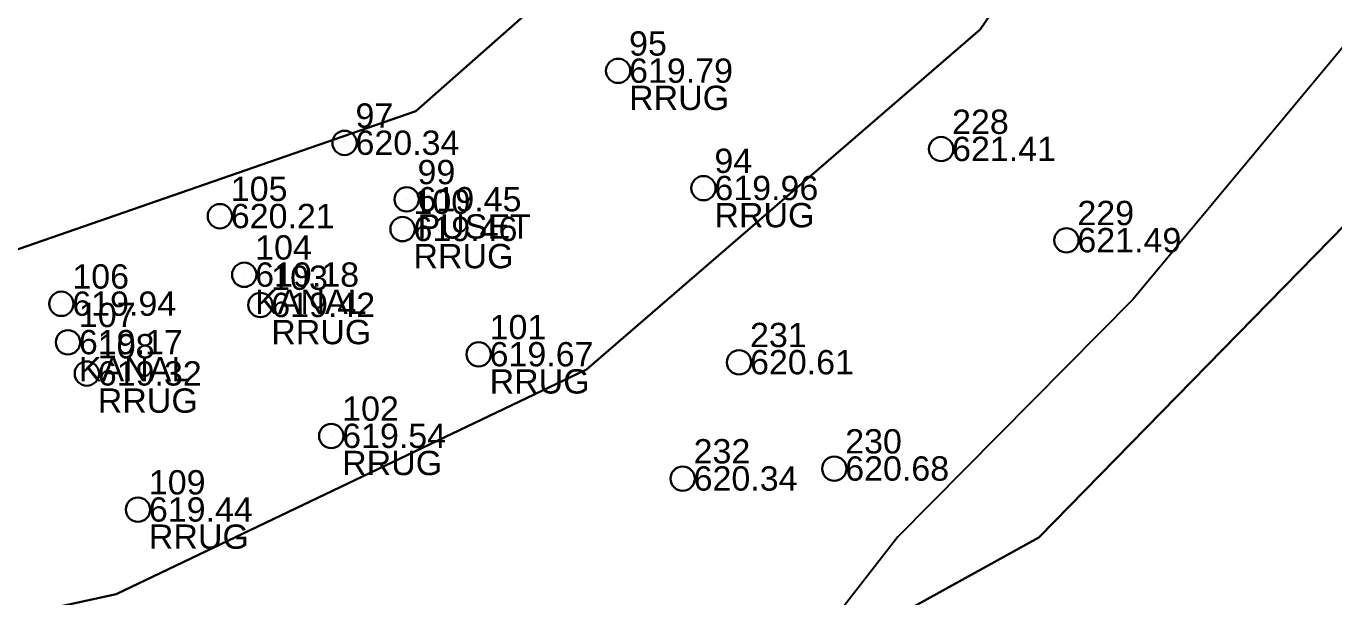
# Model space of a CAD drawing. Header units: metres. Extents: x 7508000 to 7510589, y 4725804 to 4728000.
# Drawn here: x 7509474.2 to 7509528, y 4726964.2 to 4726987.6 of the extents above; entities that cross this region are included whole.
import ezdxf

# ---------------------------------------------------------------- set-up
doc = ezdxf.new("R2010")
doc.units = ezdxf.units.M
for name, color, linetype in [('_KOCKA', 5, 'Continuous'), ('OBILIQ_PAR_PARCELGEOM_ILI', 7, 'Continuous'), ('Orotofoto 2018', 7, 'Continuous'), ('Parcela Baze', 7, 'Continuous'), ('V-NODE', 1, 'Continuous'), ('V-NODE-TEXT', 11, 'Continuous')]:
    doc.layers.add(name, color=color, linetype=linetype)
doc.styles.get("Standard").update_dxf_attribs({"font": 'arial.ttf'})
picture_1 = doc.add_image_def('image1.ecw', size_in_pixel=(11111, 11111))

# ---------------------------------------------------------------- blocks, each defined once
blk = doc.blocks.new('*U54')
at = {"color": 0, "linetype": 'ByBlock', "lineweight": -2, "transparency": 16777216}
blk.add_line((0, 0), (0, 0), dxfattribs=at)
blk.add_circle((0, 0), 0.5, dxfattribs=at)
blk = doc.blocks.new('*U331', base_point=(7509502.046, 4726980.965, 619.9584))
at = {"layer": 'V-NODE-TEXT', "color": 1, "linetype": 'ByBlock', "char_height": 1}
for s, insert, attachment_point in [('94', (7509502.496, 4726981.575573, 619.9584), 7), ('619.96', (7509502.496, 4726980.965, 619.9584), 4), ('RRUG', (7509502.496, 4726980.354427, 619.9584), 1)]:
    blk.add_mtext(s, dxfattribs=dict(at, insert=insert, attachment_point=attachment_point))
blk = doc.blocks.new('*U332', base_point=(7509502.046, 4726980.965, 619.958))
at = {"layer": 'V-NODE-TEXT', "color": 7, "lineweight": -2}
blk.add_blockref('*U331', (7509502.046, 4726980.965, 619.958), dxfattribs=at)
blk = doc.blocks.new('*U333', base_point=(7509502.046, 4726980.965, 619.958))
at = {"layer": 'V-NODE', "color": 7, "lineweight": -2, "xscale": 0.9999999800000003, "yscale": 0.9999999800000003, "zscale": 0.9999999800000003}
blk.add_blockref('*U54', (7509502.046, 4726980.965, 619.958), dxfattribs=at)
at = {"layer": 'V-NODE-TEXT', "color": 7, "lineweight": -2}
blk.add_blockref('*U332', (7509502.046, 4726980.965, 619.958), dxfattribs=at)
blk = doc.blocks.new('*U334', base_point=(7509498.538, 4726985.791, 619.786))
at = {"layer": 'V-NODE-TEXT', "color": 1, "linetype": 'ByBlock', "char_height": 1}
for s, insert, attachment_point in [('95', (7509498.988, 4726986.401573, 619.786), 7), ('619.79', (7509498.988, 4726985.791, 619.786), 4), ('RRUG', (7509498.988, 4726985.180427, 619.786), 1)]:
    blk.add_mtext(s, dxfattribs=dict(at, insert=insert, attachment_point=attachment_point))
blk = doc.blocks.new('*U335', base_point=(7509498.538, 4726985.791, 619.786))
at = {"layer": 'V-NODE-TEXT', "color": 7, "lineweight": -2}
blk.add_blockref('*U334', (7509498.538, 4726985.791, 619.786), dxfattribs=at)
blk = doc.blocks.new('*U336', base_point=(7509498.538, 4726985.791, 619.786))
at = {"layer": 'V-NODE', "color": 7, "lineweight": -2, "xscale": 0.9999999800000003, "yscale": 0.9999999800000003, "zscale": 0.9999999800000003}
blk.add_blockref('*U54', (7509498.538, 4726985.791, 619.786), dxfattribs=at)
at = {"layer": 'V-NODE-TEXT', "color": 7, "lineweight": -2}
blk.add_blockref('*U335', (7509498.538, 4726985.791, 619.786), dxfattribs=at)
blk = doc.blocks.new('*U340', base_point=(7509487.29, 4726982.827, 620.342))
at = {"layer": 'V-NODE-TEXT', "color": 1, "linetype": 'ByBlock', "char_height": 1}
for s, insert, attachment_point in [('97', (7509487.74, 4726983.438, 620.342), 7), ('620.34', (7509487.74, 4726982.827, 620.342), 4)]:
    blk.add_mtext(s, dxfattribs=dict(at, insert=insert, attachment_point=attachment_point))
blk = doc.blocks.new('*U341', base_point=(7509487.29, 4726982.827, 620.342))
at = {"layer": 'V-NODE-TEXT', "color": 7, "lineweight": -2}
blk.add_blockref('*U340', (7509487.29, 4726982.827, 620.342), dxfattribs=at)
blk = doc.blocks.new('*U342', base_point=(7509487.29, 4726982.827, 620.342))
at = {"layer": 'V-NODE', "color": 7, "lineweight": -2, "xscale": 0.9999999800000003, "yscale": 0.9999999800000003, "zscale": 0.9999999800000003}
blk.add_blockref('*U54', (7509487.29, 4726982.827, 620.342), dxfattribs=at)
at = {"layer": 'V-NODE-TEXT', "color": 7, "lineweight": -2}
blk.add_blockref('*U341', (7509487.29, 4726982.827, 620.342), dxfattribs=at)
blk = doc.blocks.new('*U343', base_point=(7509489.841, 4726980.503, 619.4522))
at = {"layer": 'V-NODE-TEXT', "color": 1, "linetype": 'ByBlock', "char_height": 1}
for s, insert, attachment_point in [('99', (7509490.291, 4726981.113573, 619.4522), 7), ('619.45', (7509490.291, 4726980.503, 619.4522), 4), ('PUSET', (7509490.291, 4726979.892427, 619.4522), 1)]:
    blk.add_mtext(s, dxfattribs=dict(at, insert=insert, attachment_point=attachment_point))
blk = doc.blocks.new('*U344', base_point=(7509489.841, 4726980.503, 619.452))
at = {"layer": 'V-NODE-TEXT', "color": 7, "lineweight": -2}
blk.add_blockref('*U343', (7509489.841, 4726980.503, 619.452), dxfattribs=at)
blk = doc.blocks.new('*U345', base_point=(7509489.841, 4726980.503, 619.452))
at = {"layer": 'V-NODE', "color": 7, "lineweight": -2, "xscale": 0.9999999800000003, "yscale": 0.9999999800000003, "zscale": 0.9999999800000003}
blk.add_blockref('*U54', (7509489.841, 4726980.503, 619.452), dxfattribs=at)
at = {"layer": 'V-NODE-TEXT', "color": 7, "lineweight": -2}
blk.add_blockref('*U344', (7509489.841, 4726980.503, 619.452), dxfattribs=at)
blk = doc.blocks.new('*U346', base_point=(7509489.674, 4726979.281, 619.4639))
at = {"layer": 'V-NODE-TEXT', "color": 1, "linetype": 'ByBlock', "char_height": 1}
for s, insert, attachment_point in [('100', (7509490.124, 4726979.891573, 619.4639), 7), ('619.46', (7509490.124, 4726979.281, 619.4639), 4), ('RRUG', (7509490.124, 4726978.670427, 619.4639), 1)]:
    blk.add_mtext(s, dxfattribs=dict(at, insert=insert, attachment_point=attachment_point))
blk = doc.blocks.new('*U347', base_point=(7509489.674, 4726979.281, 619.464))
at = {"layer": 'V-NODE-TEXT', "color": 7, "lineweight": -2}
blk.add_blockref('*U346', (7509489.674, 4726979.281, 619.464), dxfattribs=at)
blk = doc.blocks.new('*U348', base_point=(7509489.674, 4726979.281, 619.464))
at = {"layer": 'V-NODE', "color": 7, "lineweight": -2, "xscale": 0.9999999800000003, "yscale": 0.9999999800000003, "zscale": 0.9999999800000003}
blk.add_blockref('*U54', (7509489.674, 4726979.281, 619.464), dxfattribs=at)
at = {"layer": 'V-NODE-TEXT', "color": 7, "lineweight": -2}
blk.add_blockref('*U347', (7509489.674, 4726979.281, 619.464), dxfattribs=at)
blk = doc.blocks.new('*U349', base_point=(7509492.803, 4726974.128, 619.6667))
at = {"layer": 'V-NODE-TEXT', "color": 1, "linetype": 'ByBlock', "char_height": 1}
for s, insert, attachment_point in [('101', (7509493.253, 4726974.738573, 619.6667), 7), ('619.67', (7509493.253, 4726974.128, 619.6667), 4), ('RRUG', (7509493.253, 4726973.517427, 619.6667), 1)]:
    blk.add_mtext(s, dxfattribs=dict(at, insert=insert, attachment_point=attachment_point))
blk = doc.blocks.new('*U350', base_point=(7509492.803, 4726974.128, 619.667))
at = {"layer": 'V-NODE-TEXT', "color": 7, "lineweight": -2}
blk.add_blockref('*U349', (7509492.803, 4726974.128, 619.667), dxfattribs=at)
blk = doc.blocks.new('*U351', base_point=(7509492.803, 4726974.128, 619.667))
at = {"layer": 'V-NODE', "color": 7, "lineweight": -2, "xscale": 0.9999999800000003, "yscale": 0.9999999800000003, "zscale": 0.9999999800000003}
blk.add_blockref('*U54', (7509492.803, 4726974.128, 619.667), dxfattribs=at)
at = {"layer": 'V-NODE-TEXT', "color": 7, "lineweight": -2}
blk.add_blockref('*U350', (7509492.803, 4726974.128, 619.667), dxfattribs=at)
blk = doc.blocks.new('*U352', base_point=(7509486.742, 4726970.772, 619.5421))
at = {"layer": 'V-NODE-TEXT', "color": 1, "linetype": 'ByBlock', "char_height": 1}
for s, insert, attachment_point in [('102', (7509487.192, 4726971.382573, 619.5421), 7), ('619.54', (7509487.192, 4726970.772, 619.5421), 4), ('RRUG', (7509487.192, 4726970.161427, 619.5421), 1)]:
    blk.add_mtext(s, dxfattribs=dict(at, insert=insert, attachment_point=attachment_point))
blk = doc.blocks.new('*U353', base_point=(7509486.742, 4726970.772, 619.542))
at = {"layer": 'V-NODE-TEXT', "color": 7, "lineweight": -2}
blk.add_blockref('*U352', (7509486.742, 4726970.772, 619.542), dxfattribs=at)
blk = doc.blocks.new('*U354', base_point=(7509486.742, 4726970.772, 619.542))
at = {"layer": 'V-NODE', "color": 7, "lineweight": -2, "xscale": 0.9999999800000003, "yscale": 0.9999999800000003, "zscale": 0.9999999800000003}
blk.add_blockref('*U54', (7509486.742, 4726970.772, 619.542), dxfattribs=at)
at = {"layer": 'V-NODE-TEXT', "color": 7, "lineweight": -2}
blk.add_blockref('*U353', (7509486.742, 4726970.772, 619.542), dxfattribs=at)
blk = doc.blocks.new('*U355', base_point=(7509483.825, 4726976.157, 619.4241))
at = {"layer": 'V-NODE-TEXT', "color": 1, "linetype": 'ByBlock', "char_height": 1}
for s, insert, attachment_point in [('103', (7509484.275, 4726976.767573, 619.4241), 7), ('619.42', (7509484.275, 4726976.157, 619.4241), 4), ('RRUG', (7509484.275, 4726975.546427, 619.4241), 1)]:
    blk.add_mtext(s, dxfattribs=dict(at, insert=insert, attachment_point=attachment_point))
blk = doc.blocks.new('*U356', base_point=(7509483.825, 4726976.157, 619.424))
at = {"layer": 'V-NODE-TEXT', "color": 7, "lineweight": -2}
blk.add_blockref('*U355', (7509483.825, 4726976.157, 619.424), dxfattribs=at)
blk = doc.blocks.new('*U357', base_point=(7509483.825, 4726976.157, 619.424))
at = {"layer": 'V-NODE', "color": 7, "lineweight": -2, "xscale": 0.9999999800000003, "yscale": 0.9999999800000003, "zscale": 0.9999999800000003}
blk.add_blockref('*U54', (7509483.825, 4726976.157, 619.424), dxfattribs=at)
at = {"layer": 'V-NODE-TEXT', "color": 7, "lineweight": -2}
blk.add_blockref('*U356', (7509483.825, 4726976.157, 619.424), dxfattribs=at)
blk = doc.blocks.new('*U358', base_point=(7509483.165, 4726977.403, 619.1756))
at = {"layer": 'V-NODE-TEXT', "color": 1, "linetype": 'ByBlock', "char_height": 1}
for s, insert, attachment_point in [('104', (7509483.615, 4726978.013573, 619.1756), 7), ('619.18', (7509483.615, 4726977.403, 619.1756), 4), ('KANAL', (7509483.615, 4726976.792427, 619.1756), 1)]:
    blk.add_mtext(s, dxfattribs=dict(at, insert=insert, attachment_point=attachment_point))
blk = doc.blocks.new('*U359', base_point=(7509483.165, 4726977.403, 619.176))
at = {"layer": 'V-NODE-TEXT', "color": 7, "lineweight": -2}
blk.add_blockref('*U358', (7509483.165, 4726977.403, 619.176), dxfattribs=at)
blk = doc.blocks.new('*U360', base_point=(7509483.165, 4726977.403, 619.176))
at = {"layer": 'V-NODE', "color": 7, "lineweight": -2, "xscale": 0.9999999800000003, "yscale": 0.9999999800000003, "zscale": 0.9999999800000003}
blk.add_blockref('*U54', (7509483.165, 4726977.403, 619.176), dxfattribs=at)
at = {"layer": 'V-NODE-TEXT', "color": 7, "lineweight": -2}
blk.add_blockref('*U359', (7509483.165, 4726977.403, 619.176), dxfattribs=at)
blk = doc.blocks.new('*U361', base_point=(7509482.164, 4726979.812, 620.207))
at = {"layer": 'V-NODE-TEXT', "color": 1, "linetype": 'ByBlock', "char_height": 1}
for s, insert, attachment_point in [('105', (7509482.614, 4726980.422573, 620.207), 7), ('620.21', (7509482.614, 4726979.812, 620.207), 4)]:
    blk.add_mtext(s, dxfattribs=dict(at, insert=insert, attachment_point=attachment_point))
blk = doc.blocks.new('*U362', base_point=(7509482.164, 4726979.812, 620.207))
at = {"layer": 'V-NODE-TEXT', "color": 7, "lineweight": -2}
blk.add_blockref('*U361', (7509482.164, 4726979.812, 620.207), dxfattribs=at)
blk = doc.blocks.new('*U363', base_point=(7509482.164, 4726979.812, 620.207))
at = {"layer": 'V-NODE', "color": 7, "lineweight": -2, "xscale": 0.9999999800000003, "yscale": 0.9999999800000003, "zscale": 0.9999999800000003}
blk.add_blockref('*U54', (7509482.164, 4726979.812, 620.207), dxfattribs=at)
at = {"layer": 'V-NODE-TEXT', "color": 7, "lineweight": -2}
blk.add_blockref('*U362', (7509482.164, 4726979.812, 620.207), dxfattribs=at)
blk = doc.blocks.new('*U364', base_point=(7509475.648, 4726976.208, 619.9432))
at = {"layer": 'V-NODE-TEXT', "color": 1, "linetype": 'ByBlock', "char_height": 1}
for s, insert, attachment_point in [('106', (7509476.098, 4726976.818573, 619.9432), 7), ('619.94', (7509476.098, 4726976.208, 619.9432), 4)]:
    blk.add_mtext(s, dxfattribs=dict(at, insert=insert, attachment_point=attachment_point))
blk = doc.blocks.new('*U365', base_point=(7509475.648, 4726976.208, 619.943))
at = {"layer": 'V-NODE-TEXT', "color": 7, "lineweight": -2}
blk.add_blockref('*U364', (7509475.648, 4726976.208, 619.943), dxfattribs=at)
blk = doc.blocks.new('*U366', base_point=(7509475.648, 4726976.208, 619.943))
at = {"layer": 'V-NODE', "color": 7, "lineweight": -2, "xscale": 0.9999999800000003, "yscale": 0.9999999800000003, "zscale": 0.9999999800000003}
blk.add_blockref('*U54', (7509475.648, 4726976.208, 619.943), dxfattribs=at)
at = {"layer": 'V-NODE-TEXT', "color": 7, "lineweight": -2}
blk.add_blockref('*U365', (7509475.648, 4726976.208, 619.943), dxfattribs=at)
blk = doc.blocks.new('*U367', base_point=(7509475.917, 4726974.626, 619.1661))
at = {"layer": 'V-NODE-TEXT', "color": 1, "linetype": 'ByBlock', "char_height": 1}
for s, insert, attachment_point in [('107', (7509476.367, 4726975.236573, 619.1661), 7), ('619.17', (7509476.367, 4726974.626, 619.1661), 4), ('KANAL', (7509476.367, 4726974.015427, 619.1661), 1)]:
    blk.add_mtext(s, dxfattribs=dict(at, insert=insert, attachment_point=attachment_point))
blk = doc.blocks.new('*U368', base_point=(7509475.917, 4726974.626, 619.166))
at = {"layer": 'V-NODE-TEXT', "color": 7, "lineweight": -2}
blk.add_blockref('*U367', (7509475.917, 4726974.626, 619.166), dxfattribs=at)
blk = doc.blocks.new('*U369', base_point=(7509475.917, 4726974.626, 619.166))
at = {"layer": 'V-NODE', "color": 7, "lineweight": -2, "xscale": 0.9999999800000003, "yscale": 0.9999999800000003, "zscale": 0.9999999800000003}
blk.add_blockref('*U54', (7509475.917, 4726974.626, 619.166), dxfattribs=at)
at = {"layer": 'V-NODE-TEXT', "color": 7, "lineweight": -2}
blk.add_blockref('*U368', (7509475.917, 4726974.626, 619.166), dxfattribs=at)
blk = doc.blocks.new('*U370', base_point=(7509476.695, 4726973.339, 619.318))
at = {"layer": 'V-NODE-TEXT', "color": 1, "linetype": 'ByBlock', "char_height": 1}
for s, insert, attachment_point in [('108', (7509477.145, 4726973.95, 619.318), 7), ('619.32', (7509477.145, 4726973.339, 619.318), 4), ('RRUG', (7509477.145, 4726972.728, 619.318), 1)]:
    blk.add_mtext(s, dxfattribs=dict(at, insert=insert, attachment_point=attachment_point))
blk = doc.blocks.new('*U371', base_point=(7509476.695, 4726973.339, 619.318))
at = {"layer": 'V-NODE-TEXT', "color": 7, "lineweight": -2}
blk.add_blockref('*U370', (7509476.695, 4726973.339, 619.318), dxfattribs=at)
blk = doc.blocks.new('*U372', base_point=(7509476.695, 4726973.339, 619.318))
at = {"layer": 'V-NODE', "color": 7, "lineweight": -2, "xscale": 0.9999999800000003, "yscale": 0.9999999800000003, "zscale": 0.9999999800000003}
blk.add_blockref('*U54', (7509476.695, 4726973.339, 619.318), dxfattribs=at)
at = {"layer": 'V-NODE-TEXT', "color": 7, "lineweight": -2}
blk.add_blockref('*U371', (7509476.695, 4726973.339, 619.318), dxfattribs=at)
blk = doc.blocks.new('*U373', base_point=(7509478.795, 4726967.742, 619.4427))
at = {"layer": 'V-NODE-TEXT', "color": 1, "linetype": 'ByBlock', "char_height": 1}
for s, insert, attachment_point in [('109', (7509479.245, 4726968.352573, 619.4427), 7), ('619.44', (7509479.245, 4726967.742, 619.4427), 4), ('RRUG', (7509479.245, 4726967.131427, 619.4427), 1)]:
    blk.add_mtext(s, dxfattribs=dict(at, insert=insert, attachment_point=attachment_point))
blk = doc.blocks.new('*U374', base_point=(7509478.795, 4726967.742, 619.443))
at = {"layer": 'V-NODE-TEXT', "color": 7, "lineweight": -2}
blk.add_blockref('*U373', (7509478.795, 4726967.742, 619.443), dxfattribs=at)
blk = doc.blocks.new('*U375', base_point=(7509478.795, 4726967.742, 619.443))
at = {"layer": 'V-NODE', "color": 7, "lineweight": -2, "xscale": 0.9999999800000003, "yscale": 0.9999999800000003, "zscale": 0.9999999800000003}
blk.add_blockref('*U54', (7509478.795, 4726967.742, 619.443), dxfattribs=at)
at = {"layer": 'V-NODE-TEXT', "color": 7, "lineweight": -2}
blk.add_blockref('*U374', (7509478.795, 4726967.742, 619.443), dxfattribs=at)
blk = doc.blocks.new('*U700', base_point=(7509511.817, 4726982.572, 621.4094))
at = {"layer": 'V-NODE-TEXT', "color": 1, "linetype": 'ByBlock', "char_height": 1}
for s, insert, attachment_point in [('228', (7509512.267, 4726983.182573, 621.4094), 7), ('621.41', (7509512.267, 4726982.572, 621.4094), 4)]:
    blk.add_mtext(s, dxfattribs=dict(at, insert=insert, attachment_point=attachment_point))
blk = doc.blocks.new('*U701', base_point=(7509511.817, 4726982.572, 621.409))
at = {"layer": 'V-NODE-TEXT', "color": 7, "lineweight": -2}
blk.add_blockref('*U700', (7509511.817, 4726982.572, 621.409), dxfattribs=at)
blk = doc.blocks.new('*U702', base_point=(7509511.817, 4726982.572, 621.409))
at = {"layer": 'V-NODE', "color": 7, "lineweight": -2, "xscale": 0.9999999800000003, "yscale": 0.9999999800000003, "zscale": 0.9999999800000003}
blk.add_blockref('*U54', (7509511.817, 4726982.572, 621.409), dxfattribs=at)
at = {"layer": 'V-NODE-TEXT', "color": 7, "lineweight": -2}
blk.add_blockref('*U701', (7509511.817, 4726982.572, 621.409), dxfattribs=at)
blk = doc.blocks.new('*U703', base_point=(7509516.969, 4726978.819, 621.4931))
at = {"layer": 'V-NODE-TEXT', "color": 1, "linetype": 'ByBlock', "char_height": 1}
for s, insert, attachment_point in [('229', (7509517.419, 4726979.429573, 621.4931), 7), ('621.49', (7509517.419, 4726978.819, 621.4931), 4)]:
    blk.add_mtext(s, dxfattribs=dict(at, insert=insert, attachment_point=attachment_point))
blk = doc.blocks.new('*U704', base_point=(7509516.969, 4726978.819, 621.493))
at = {"layer": 'V-NODE-TEXT', "color": 7, "lineweight": -2}
blk.add_blockref('*U703', (7509516.969, 4726978.819, 621.493), dxfattribs=at)
blk = doc.blocks.new('*U705', base_point=(7509516.969, 4726978.819, 621.493))
at = {"layer": 'V-NODE', "color": 7, "lineweight": -2, "xscale": 0.9999999800000003, "yscale": 0.9999999800000003, "zscale": 0.9999999800000003}
blk.add_blockref('*U54', (7509516.969, 4726978.819, 621.493), dxfattribs=at)
at = {"layer": 'V-NODE-TEXT', "color": 7, "lineweight": -2}
blk.add_blockref('*U704', (7509516.969, 4726978.819, 621.493), dxfattribs=at)
blk = doc.blocks.new('*U706', base_point=(7509507.423, 4726969.427, 620.6809))
at = {"layer": 'V-NODE-TEXT', "color": 1, "linetype": 'ByBlock', "char_height": 1}
for s, insert, attachment_point in [('230', (7509507.873, 4726970.037573, 620.6809), 7), ('620.68', (7509507.873, 4726969.427, 620.6809), 4)]:
    blk.add_mtext(s, dxfattribs=dict(at, insert=insert, attachment_point=attachment_point))
blk = doc.blocks.new('*U707', base_point=(7509507.423, 4726969.427, 620.681))
at = {"layer": 'V-NODE-TEXT', "color": 7, "lineweight": -2}
blk.add_blockref('*U706', (7509507.423, 4726969.427, 620.681), dxfattribs=at)
blk = doc.blocks.new('*U708', base_point=(7509507.423, 4726969.427, 620.681))
at = {"layer": 'V-NODE', "color": 7, "lineweight": -2, "xscale": 0.9999999800000003, "yscale": 0.9999999800000003, "zscale": 0.9999999800000003}
blk.add_blockref('*U54', (7509507.423, 4726969.427, 620.681), dxfattribs=at)
at = {"layer": 'V-NODE-TEXT', "color": 7, "lineweight": -2}
blk.add_blockref('*U707', (7509507.423, 4726969.427, 620.681), dxfattribs=at)
blk = doc.blocks.new('*U709', base_point=(7509503.51, 4726973.801, 620.6108))
at = {"layer": 'V-NODE-TEXT', "color": 1, "linetype": 'ByBlock', "char_height": 1}
for s, insert, attachment_point in [('231', (7509503.96, 4726974.411573, 620.6108), 7), ('620.61', (7509503.96, 4726973.801, 620.6108), 4)]:
    blk.add_mtext(s, dxfattribs=dict(at, insert=insert, attachment_point=attachment_point))
blk = doc.blocks.new('*U710', base_point=(7509503.51, 4726973.801, 620.611))
at = {"layer": 'V-NODE-TEXT', "color": 7, "lineweight": -2}
blk.add_blockref('*U709', (7509503.51, 4726973.801, 620.611), dxfattribs=at)
blk = doc.blocks.new('*U711', base_point=(7509503.51, 4726973.801, 620.611))
at = {"layer": 'V-NODE', "color": 7, "lineweight": -2, "xscale": 0.9999999800000003, "yscale": 0.9999999800000003, "zscale": 0.9999999800000003}
blk.add_blockref('*U54', (7509503.51, 4726973.801, 620.611), dxfattribs=at)
at = {"layer": 'V-NODE-TEXT', "color": 7, "lineweight": -2}
blk.add_blockref('*U710', (7509503.51, 4726973.801, 620.611), dxfattribs=at)
blk = doc.blocks.new('*U712', base_point=(7509501.191, 4726969.018, 620.34))
at = {"layer": 'V-NODE-TEXT', "color": 1, "linetype": 'ByBlock', "char_height": 1}
for s, insert, attachment_point in [('232', (7509501.641, 4726969.629, 620.34), 7), ('620.34', (7509501.641, 4726969.018, 620.34), 4)]:
    blk.add_mtext(s, dxfattribs=dict(at, insert=insert, attachment_point=attachment_point))
blk = doc.blocks.new('*U713', base_point=(7509501.191, 4726969.018, 620.34))
at = {"layer": 'V-NODE-TEXT', "color": 7, "lineweight": -2}
blk.add_blockref('*U712', (7509501.191, 4726969.018, 620.34), dxfattribs=at)
blk = doc.blocks.new('*U714', base_point=(7509501.191, 4726969.018, 620.34))
at = {"layer": 'V-NODE', "color": 7, "lineweight": -2, "xscale": 0.9999999800000003, "yscale": 0.9999999800000003, "zscale": 0.9999999800000003}
blk.add_blockref('*U54', (7509501.191, 4726969.018, 620.34), dxfattribs=at)
at = {"layer": 'V-NODE-TEXT', "color": 7, "lineweight": -2}
blk.add_blockref('*U713', (7509501.191, 4726969.018, 620.34), dxfattribs=at)

msp = doc.modelspace()

# ---------------------------------------------------------------- linework, layer by layer
at = {"layer": '_KOCKA', "elevation": 622.074, "flags": 128}
msp.add_lwpolyline([(7509548.293, 4727028.595), (7509540.448, 4727011.751), (7509534.956, 4726998.631), (7509529.705, 4726988.412), (7509519.716, 4726976.396), (7509510.036, 4726966.62), (7509499.948, 4726953.658)], dxfattribs=at)
at = {"layer": 'OBILIQ_PAR_PARCELGEOM_ILI', "color": 7, "linetype": 'Continuous'}
msp.add_lwpolyline([(7509728.415, 4727154.738), (7509702.6, 4727128.199), (7509692.726, 4727114.704), (7509665.186, 4727087.873), (7509661.215, 4727084.326), (7509630.59, 4727073.67), (7509615.089, 4727068.276), (7509601.066, 4727067.6), (7509579.523, 4727062.448), (7509569.385, 4727051.634), (7509562.289, 4727043.779), (7509555.953, 4727035.753), (7509544.21, 4727030.178), (7509536.688, 4727019.985), (7509543.552, 4726994.945), (7509515.84, 4726966.599), (7509483.172, 4726948.55), (7509445.418, 4726936.603), (7509407.666, 4726941.434)], dxfattribs=at)
at = {"layer": 'Parcela Baze', "color": 6, "lineweight": 30}
msp.add_lwpolyline([(7509407.666, 4726941.434), (7509445.418, 4726936.603), (7509483.172, 4726948.55), (7509515.84, 4726966.599), (7509543.552, 4726994.945), (7509538.82, 4727012.208), (7509531.873, 4727021.879), (7509525.412, 4727005.1), (7509513.418, 4726987.493), (7509497.237, 4726973.506), (7509477.894, 4726964.262), (7509457.639, 4726959.843), (7509437.803, 4726956.466), (7509437.175, 4726960.361), (7509435.773, 4726969.001), (7509455.572, 4726972.112), (7509490.22, 4726984.132), (7509503.702, 4726996.051), (7509513.469, 4727011.06), (7509520.144, 4727028.834), (7509522.161, 4727035.397), (7509521.697, 4727036.044), (7509429.575, 4727017.146)], dxfattribs=at)

# ---------------------------------------------------------------- block references
at = {"color": 5, "lineweight": 30}
for name, p in [('*U336', (7509498.538, 4726985.791, 619.786)), ('*U342', (7509487.29, 4726982.827, 620.342)), ('*U702', (7509511.817, 4726982.572, 621.409)), ('*U333', (7509502.046, 4726980.965, 619.958)), ('*U345', (7509489.841, 4726980.503, 619.452)), ('*U363', (7509482.164, 4726979.812, 620.207)), ('*U348', (7509489.674, 4726979.281, 619.464)), ('*U705', (7509516.969, 4726978.819, 621.493)), ('*U360', (7509483.165, 4726977.403, 619.176)), ('*U366', (7509475.648, 4726976.208, 619.943)), ('*U357', (7509483.825, 4726976.157, 619.424)), ('*U369', (7509475.917, 4726974.626, 619.166)), ('*U351', (7509492.803, 4726974.128, 619.667)), ('*U372', (7509476.695, 4726973.339, 619.318)), ('*U711', (7509503.51, 4726973.801, 620.611)), ('*U354', (7509486.742, 4726970.772, 619.542)), ('*U714', (7509501.191, 4726969.018, 620.34)), ('*U708', (7509507.423, 4726969.427, 620.681)), ('*U375', (7509478.795, 4726967.742, 619.443))]:
    msp.add_blockref(name, p, dxfattribs=at)

# ---------------------------------------------------------------- pictures from other files: only their frames are drawn
at = {"layer": 'Orotofoto 2018'}
image = msp.add_image(picture_1, insert=(7508000, 4726000.02), size_in_units=(1999.82, 1999.82), dxfattribs=at)
image.dxf.flags = 7

doc.saveas('drawing.dxf')
